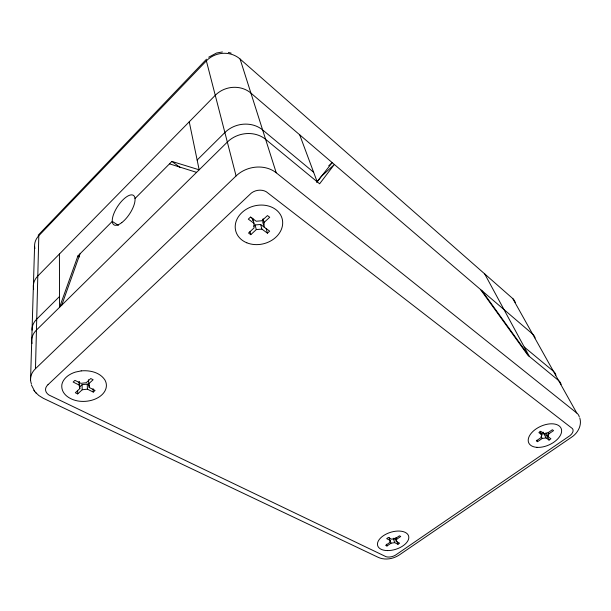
<?xml version="1.0" encoding="UTF-8"?>
<svg xmlns="http://www.w3.org/2000/svg" width="611" height="611" viewBox="0 0 611 611"><rect width="100%" height="100%" fill="white"/><g stroke="black" fill="none" stroke-linecap="round" stroke-linejoin="round"><path stroke-width="0.92" d="M31.39 383.8A26.143 17.94 -1.2 0 1 35.484 368.7L38.806 235.716L206.373 60.879A23.63 21.965 -12.6 0 1 240.085 59.023L512.736 298.542A17.971 12.06 -27 0 1 515.272 302.537M30.55 379.92L34.59 246.332M396.669 539.292L400.724 536.481L399.411 535.809L395.34 538.627L391.659 539.2L388.306 537.527L386.687 538.658L390.032 540.323L389.681 542.553L385.656 545.34L386.984 545.997L391.009 543.21L394.675 542.637L397.96 544.279L399.579 543.171L396.295 541.522L396.669 539.292L396.096 537.512M540.048 431.244L541.888 434.849L541.048 437.575L536.366 440.821L537.565 441.692L542.24 438.446L546.074 437.919L549.037 440.088L550.908 438.797L547.952 436.621L546.104 433.023M547.952 436.621L548.823 433.886L553.551 430.618L552.367 429.724L547.632 433.008L543.782 433.535L540.766 431.32L538.871 432.634L541.888 434.849M61.734 305.164L80.041 253.802M118.374 225.367L112.264 221.396L77.895 255.963L59.55 307.318L59.42 254.023M316.605 182.399L321.187 176.548L334.362 164.474L319.622 183.796L265.609 139.331A26.899 23.249 -14.5 0 0 227.338 142.065L36.446 330.07A25.013 17.826 0.1 0 0 32.055 343.489M38.18 235.227L206.503 59.198M135.023 198.514L171.905 161.426L199.163 169.812L189.242 121.803M59.519 296.518L36.721 319.133A24.7 17.78 0.5 0 0 32.055 330.169M197.139 160.044L224.879 132.541A26.517 23.126 -14.4 0 1 262.615 129.922L313.626 172.249M35.484 368.7L236.083 175.945A28.259 23.661 -14.9 0 1 276.241 172.798L576.753 413.013A20.499 11.777 -25 0 1 579.289 416.908M79.506 387.069L82.065 384.701L87.243 384.105L88.908 384.938M253.702 226.23L255.077 224.963L260.614 224.474L269.657 231.141L267.435 233.165L261.882 229.087L260.614 224.474M79.354 381.745L79.835 388.596L75.329 392.751L77.696 393.919L82.202 389.772L87.411 389.161L93.262 392.086L95.072 390.437L89.221 387.504L88.404 379.721M88.549 383.937L93.116 379.737L90.756 378.53L86.189 382.738L80.942 383.349L74.954 380.355L73.137 382.043L79.117 385.037L79.835 388.596M250.647 217.134L252.771 218.7L254 223.313L254.054 227.941L248.524 233.043L250.785 234.67L256.307 229.583L261.882 229.087M262.822 219.67L262.829 222.442L264.105 227.048L264.105 222.419L269.711 217.256L267.473 215.576L261.859 220.747L256.238 221.243L250.541 217.05L248.303 219.128L254 223.313M328.718 165.802L332.185 162.618L317.178 181.788L299.688 134.81M208.695 57.19L216.531 53.02L222.419 51.966M540.811 434.024L543.866 433.604L546.822 435.78L548.059 434.925M228.338 52.386L231.179 53.149M169.499 163.847L196.574 172.355M394.08 538.612L396.539 539.849M77.895 255.963L79.514 256.941M171.905 161.426L180.169 167.513M524.261 347.033L553.36 371.183A19.567 11.937 -25.6 0 1 555.903 375.139M35.43 392.254L38.814 395.508L43.297 398.296L378.01 557.247C384.953 560.562 393.438 558.973 399.625 554.742L571.537 437.216C577.716 433.237 582.115 425.424 579.808 418.046M31.337 384.838L34.636 391.246M33.865 390.299L36.141 393.133M481.995 290.752L529.355 356.442L484.676 273.888M480.429 289.408L527.835 355.19L558.569 380.493A19.773 11.907 -25.5 0 1 561.112 384.441M512.736 298.542L576.753 413.013M548.082 432.451L548.823 433.886M546.822 435.78L549.037 440.088M543.042 432.092L546.074 437.919M541.147 436.292L542.24 438.446M536.84 440.248L537.565 441.692M397.112 541.621L397.96 544.279M395.157 537.97L396.295 541.522M393.263 538.199L394.675 542.637M240.085 59.023L276.241 172.798M389.184 537.657L391.009 543.21M386.435 544.218L386.984 545.997M266.144 228.552L267.435 233.165M263.074 218.738L264.105 222.419M255.077 224.963L256.307 229.583M206.373 60.879L236.083 175.945M249.991 231.577L250.785 234.67M93.124 388.718L93.262 392.086M89.137 384.976L89.221 387.504M87.243 384.105L87.411 389.161M82.065 384.701L82.202 389.772M79.04 381.654L79.117 385.037M77.628 390.528L77.696 393.919M252.771 218.7L252.801 220.548M33.674 289.179A23.447 17.551 2.1 0 1 37.798 276.035L215.263 95.308A25.02 22.569 -13.7 0 1 250.915 93.093L532.571 334.011A18.75 12.029 -26.3 0 1 535.121 337.998M34.88 248.601A22.286 17.268 4.1 0 1 38.806 235.716M47.979 384.709L46.91 385.862A11.296 7.668 -1.5 0 0 49.056 395.073L386.06 556.705A7.958 4.3 -17.3 0 0 395.355 555.231L570.017 435.597A8.837 5.018 -24.8 0 0 572.423 428.578L266.289 191.755A12.228 10.15 -15 0 0 251.449 192.969L47.979 384.709M81.202 370.885L75.466 372.084A22.378 15.344 -2.8 0 0 61.826 384.838C60.718 395.309 72.365 400.999 81.309 401.351A22.378 15.344 -2.8 0 0 104.84 379.866C99.761 372.259 89.809 370.098 81.202 370.885M536.97 447.351A17.742 10.181 -24.2 0 0 561.624 430.564A17.742 10.181 -24.2 0 0 536.153 428.869A17.742 10.181 -24.2 0 0 536.97 447.351M387.42 550.587A16.199 8.882 -17.5 0 0 408.637 536.13A16.199 8.882 -17.5 0 0 383.341 535.748A16.199 8.882 -17.5 0 0 387.42 550.587M246.806 242.788A23.997 19.468 -14.5 0 0 282.687 223.107A23.997 19.468 -14.5 0 0 247.348 208.656A23.997 19.468 -14.5 0 0 246.806 242.788M121.765 222.625A17.673 7.057 -56.4 0 0 134.351 196.345A17.673 7.057 -56.4 0 0 114.853 211.314A17.673 7.057 -56.4 0 0 121.765 222.625"/></g></svg>
